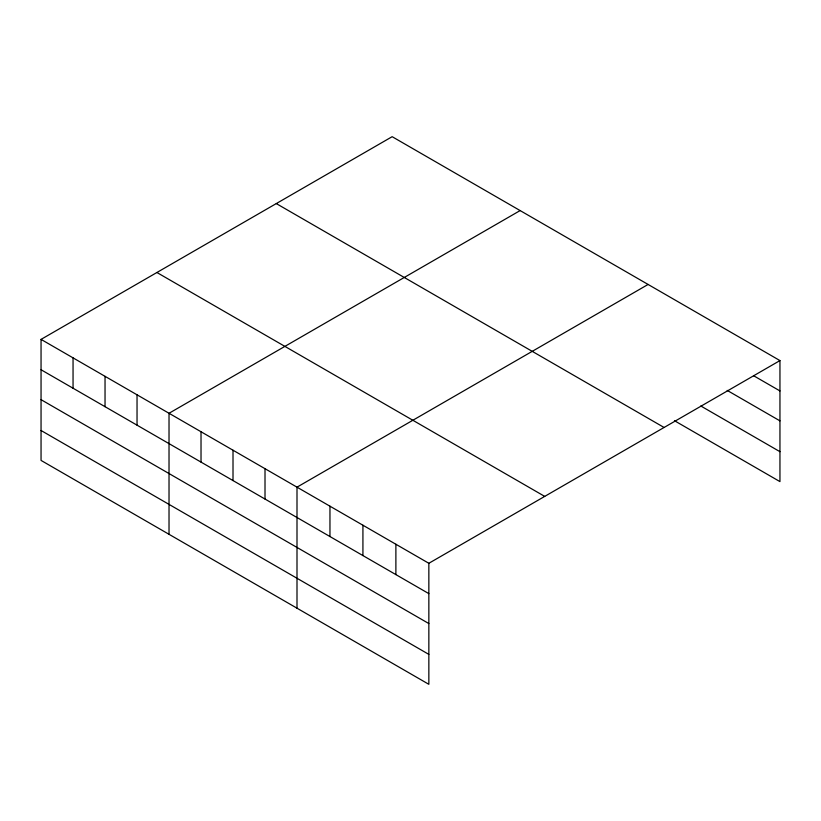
<?xml version="1.0" encoding="UTF-8"?>
<svg xmlns="http://www.w3.org/2000/svg" width="821" height="821" viewBox="0 0 821 821"><rect width="100%" height="100%" fill="white"/><g stroke="black" fill="none" stroke-linecap="round" stroke-linejoin="round"><path stroke-width="1.23" d="M674.472 420.711L779.95 481.609L779.95 360.583L392.151 136.686L41.05 339.391L41.05 460.417L428.849 684.314L428.849 563.288L41.05 339.391M520.124 210.576L169.023 413.281L169.023 534.307M648.097 284.456L296.997 487.161L296.997 608.187M428.849 563.288L779.95 360.583M753.575 375.71L779.95 390.929M727.211 390.406L779.95 420.855M700.836 406.005L779.95 451.683M276.287 203.577L664.086 427.474M156.914 272.5L544.713 496.397M41.05 369.748L428.849 593.634M41.05 399.663L428.849 623.56M41.05 430.502L428.849 654.388M395.886 544.251L395.886 574.608M362.923 525.224L362.923 555.581M329.96 506.198L329.96 536.544M265.009 468.688L265.009 499.045M233.01 450.216L233.01 480.572M201.022 431.754L201.022 462.1M137.035 394.809L137.035 425.155M105.037 376.336L105.037 406.682M73.048 357.864L73.048 388.22"/></g></svg>
